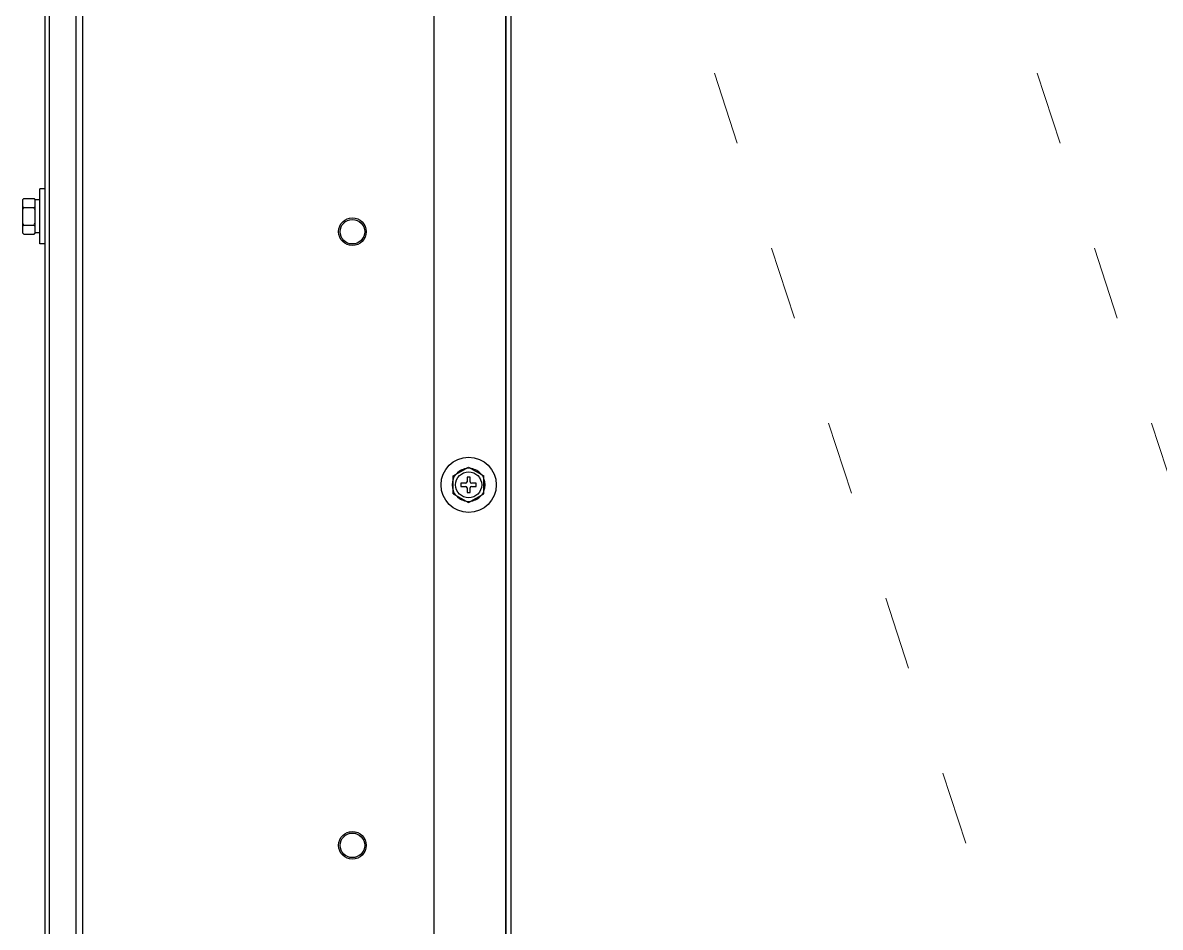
# Model space of a CAD drawing. Extents: x 59521 to 184406, y -1257 to 56672.
# Drawn here: x 88674.1 to 89044.6, y 15311.8 to 15606.6 of the extents above; entities that cross this region are included whole.
import ezdxf

# ---------------------------------------------------------------- set-up
doc = ezdxf.new("R2010")
doc.units = 0
doc.header["$MEASUREMENT"] = 0
doc.linetypes.add('ACAD_ISO03W100', pattern=[30, 12, -18])
doc.layers.get('0').update_dxf_attribs({"linetype": 'CONTINUOUS'})
for name, color, linetype in [('2401-00933_0', 7, 'CONTINUOUS'), ('2401-01144-S-M6-16HWM_0', 7, 'CONTINUOUS'), ('4215-19372_1_0', 7, 'CONTINUOUS'), ('4215-21660_1_0', 7, 'CONTINUOUS'), ('4215-21678_0', 7, 'CONTINUOUS')]:
    doc.layers.add(name, color=color, linetype=linetype)
doc.layers.add('THICK', color=7, linetype='CONTINUOUS', lineweight=0)

# ---------------------------------------------------------------- blocks, each defined once
blk = doc.blocks.new('ETRYRTERRTERWDDASW')
at = {"layer": 'THICK', "color": 1, "linetype": 'ACAD_ISO03W100', "ltscale": 2}
for p, q in [((214128.38, 51356.57), (213334.9, 48924.57)), ((214233.57, 51356.57), (213440.09, 48924.57))]:
    blk.add_line(p, q, dxfattribs=at)
blk = doc.blocks.new('A$C5A9F4CD4')
at = {"layer": '2401-00933_0', "color": 87, "linetype": 'Continuous'}
for centre in [(107.7, 1734), (107.7, 1534)]:
    blk.add_circle(centre, 4.5, dxfattribs=at)
at = {"layer": '2401-01144-S-M6-16HWM_0', "color": 87, "linetype": 'Continuous'}
for p, q in [((5.9, 1730), (5.9, 1748)), ((7.5, 1748), (5.9, 1748)), ((0.6, 1744.77), (0.3, 1744.47)), ((0.3, 1733.53), (0.3, 1744.47)), ((0.6, 1744.77), (4, 1744.77)), ((0.6, 1741.89), (4, 1741.89)), ((4.3, 1744.47), (4, 1744.77)), ((4.3, 1733.53), (4.3, 1744.47)), ((5.9, 1744.35), (4.3, 1744.35)), ((0.6, 1736.11), (4, 1736.11)), ((0.6, 1733.23), (0.3, 1733.53)), ((0.6, 1733.23), (4, 1733.23)), ((4.3, 1733.53), (4, 1733.23)), ((5.9, 1733.65), (4.3, 1733.65)), ((7.5, 1730), (5.9, 1730)), ((140.55, 1654.39), (145.55, 1657.27)), ((145.55, 1657.27), (150.55, 1654.39)), ((140.55, 1648.61), (140.55, 1654.39)), ((145.05, 1654), (145.05, 1652.5)), ((146.05, 1654), (145.05, 1654)), ((146.05, 1652.5), (146.05, 1654)), ((150.55, 1648.61), (150.55, 1654.39)), ((143.05, 1652), (143.05, 1651)), ((144.55, 1652), (143.05, 1652)), ((143.05, 1651), (144.55, 1651)), ((145.05, 1650.5), (145.05, 1649)), ((145.05, 1649), (146.05, 1649)), ((146.05, 1649), (146.05, 1650.5)), ((148.05, 1652), (146.55, 1652)), ((146.55, 1651), (148.05, 1651)), ((148.05, 1651), (148.05, 1652)), ((140.55, 1648.61), (145.55, 1645.73)), ((145.55, 1645.73), (150.55, 1648.61))]:
    blk.add_line(p, q, dxfattribs=at)
for radius in [9, 4.25]:
    blk.add_circle((145.55, 1651.5), radius, dxfattribs=at)
for centre, radius, start, end in [((1.54, 1742.2), 3.56, 39.1364, 39.5012), ((3.06, 1735.8), 3.56, 219.1364, 219.5013), ((145.55, 1651.5), 5.35, 99.1603, 140.8397), ((145.55, 1651.5), 5.47, 84.0076, 95.9924), ((145.55, 1651.5), 5.35, 39.1603, 80.8397), ((145.55, 1651.5), 5.35, 159.1603, 200.8397), ((145.55, 1651.5), 5.47, 144.0076, 155.9924), ((145.55, 1651.5), 5.47, 24.0076, 35.9924), ((145.55, 1651.5), 5.35, 339.1603, 20.8397), ((145.55, 1651.5), 5.47, 204.0076, 215.9924), ((144.55, 1652.5), 0.5, 270, 0), ((144.55, 1650.5), 0.5, 0, 90), ((146.55, 1652.5), 0.5, 180, 270), ((146.55, 1650.5), 0.5, 90, 180), ((145.55, 1651.5), 5.47, 324.0076, 335.9924), ((145.55, 1651.5), 5.35, 219.1603, 260.8397), ((145.55, 1651.5), 5.47, 264.0076, 275.9924), ((145.55, 1651.5), 5.35, 279.1603, 320.8397)]:
    blk.add_arc(centre, radius, start, end, dxfattribs=at)
for points in [[(0.3, 1744.44), (0.39, 1744.56), (0.49, 1744.67), (0.6, 1744.77)], [(0.6, 1741.89), (0.49, 1741.99), (0.39, 1742.1), (0.3, 1742.22)], [(0.3, 1741.23), (0.39, 1741.45), (0.49, 1741.67), (0.6, 1741.89)], [(4.29, 1744.46), (4.2, 1744.57), (4.1, 1744.67), (4, 1744.77)], [(4, 1741.89), (4.11, 1741.99), (4.21, 1742.1), (4.3, 1742.22)], [(4.3, 1741.23), (4.21, 1741.45), (4.11, 1741.67), (4, 1741.89)], [(0.6, 1736.11), (0.49, 1736.33), (0.39, 1736.55), (0.3, 1736.77)], [(0.3, 1735.78), (0.39, 1735.9), (0.49, 1736.01), (0.6, 1736.11)], [(4, 1736.11), (4.11, 1736.33), (4.21, 1736.55), (4.3, 1736.77)], [(4.3, 1735.78), (4.21, 1735.9), (4.11, 1736.01), (4, 1736.11)], [(0.6, 1733.23), (0.5, 1733.33), (0.4, 1733.43), (0.31, 1733.54)], [(4, 1733.23), (4.11, 1733.33), (4.21, 1733.44), (4.3, 1733.56)]]:
    blk.add_open_spline(points, degree=3, dxfattribs=at)
at = {"layer": '4215-19372_1_0', "color": 87, "linetype": 'Continuous'}
for p, q in [((7.5, 2112.6), (7.5, 1100.5)), ((8.9, 2112.6), (8.9, 1100.5))]:
    blk.add_line(p, q, dxfattribs=at)
at = {"layer": '4215-21660_1_0', "color": 87, "linetype": 'Continuous'}
for p, q in [((17.7, 1176), (17.7, 2114)), ((19.9, 1176), (19.9, 2111.8))]:
    blk.add_line(p, q, dxfattribs=at)
for centre in [(107.7, 1734), (107.7, 1534)]:
    blk.add_circle(centre, 4, dxfattribs=at)
at = {"layer": '4215-21678_0', "color": 87, "linetype": 'Continuous'}
for p, q in [((157.6, 2069), (157.6, 1234)), ((157.8, 1234), (157.8, 2069)), ((159.3, 2069), (159.3, 1234)), ((134.3, 1237), (134.3, 2066))]:
    blk.add_line(p, q, dxfattribs=at)

msp = doc.modelspace()

# ---------------------------------------------------------------- block references
at = {"xscale": -1}
msp.add_blockref('ETRYRTERRTERWDDASW', (302984.075, -35310.041), dxfattribs=at)
at = {"color": 3}
msp.add_blockref('A$C5A9F4CD4', (88673.783, 13804.528), dxfattribs=at)

doc.saveas('drawing.dxf')
